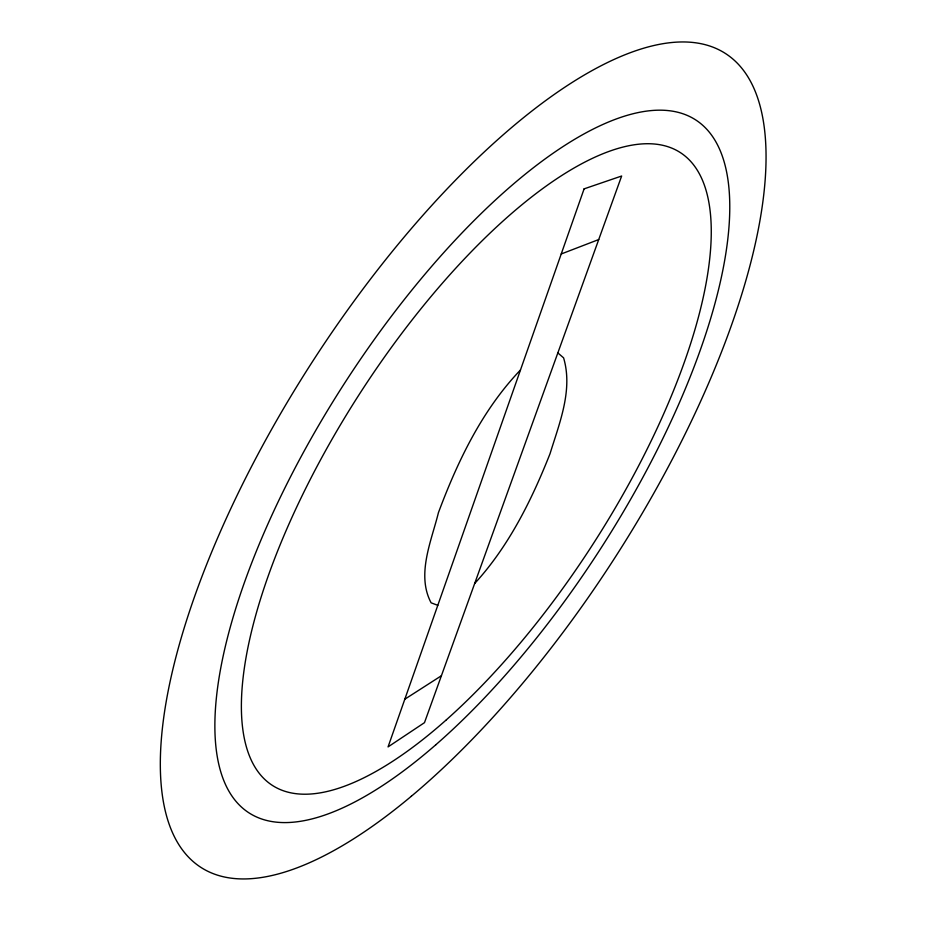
<?xml version="1.0" encoding="UTF-8"?>
<svg xmlns="http://www.w3.org/2000/svg" width="925" height="925" viewBox="0 0 925 925"><rect width="100%" height="100%" fill="white"/><g stroke="black" fill="none" stroke-linecap="round" stroke-linejoin="round"><path stroke-width="1.39" d="M474.675 583.502C508.773 546.305 531.609 500.24 550.051 453.666C559.428 423.13 573.13 389.968 563.591 357.848L557.844 352.911M520.463 370C482.145 410.053 457.632 461.251 438.415 512.693C431.455 541.044 416.169 574.691 431.119 602.822L437.791 605.32M404.815 699.207L441.398 675.747M561.221 253.982L598.729 239.552M584.103 188.862L388.061 746.903L424.483 722.656L621.646 176.016L584.103 188.862M446.428 719.754A376.463 138.796 -57.2 0 0 693.16 164.315A376.463 138.796 -57.2 0 0 289.398 523.064A376.463 138.796 -57.2 0 0 446.428 719.754M435.756 744.822A412.226 152.428 -57.2 0 0 711.394 134.888A412.226 152.428 -57.2 0 0 269.846 519.688A412.226 152.428 -57.2 0 0 435.756 744.822M411.336 796.252A484.157 180.225 -57.2 0 0 747.62 76.382A484.157 180.225 -57.2 0 0 230.591 509.062A484.157 180.225 -57.2 0 0 411.336 796.252"/></g></svg>
